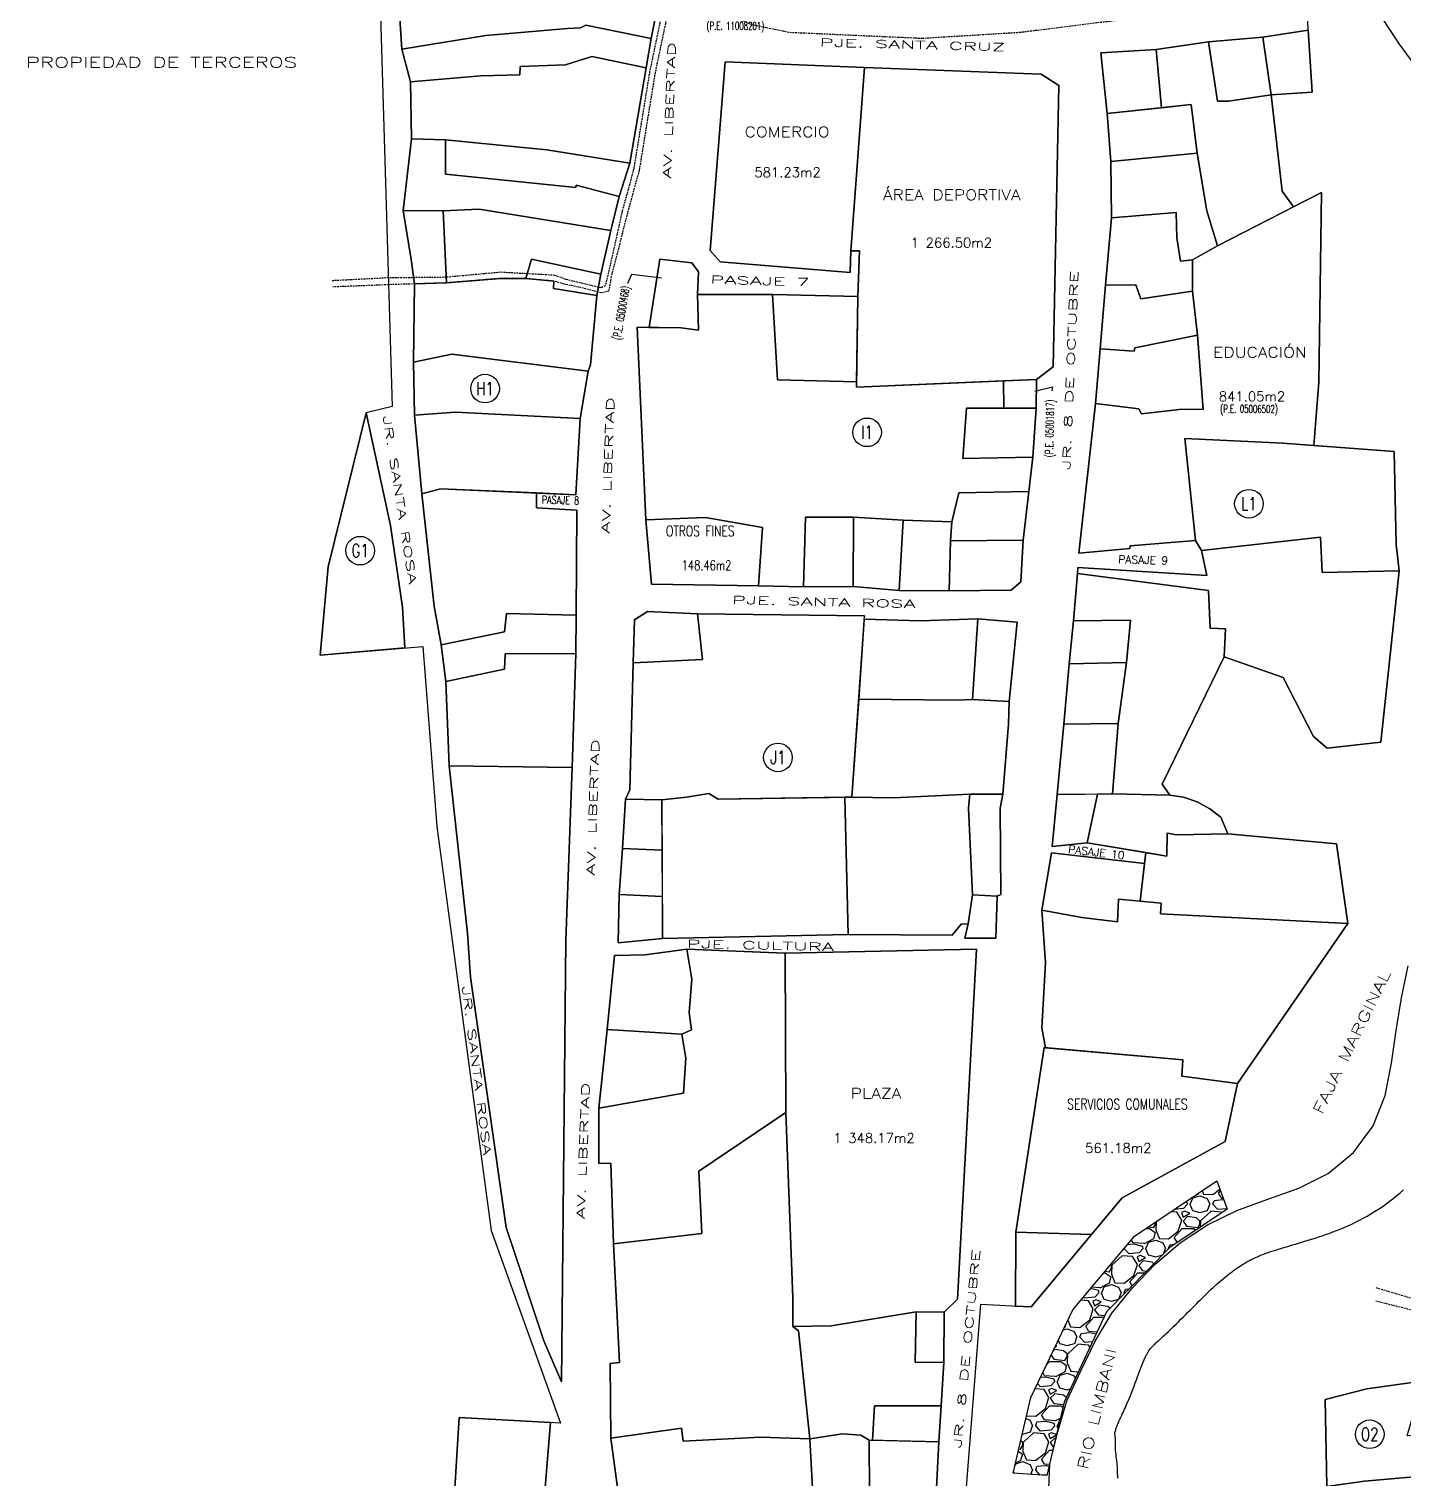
# Model space of a CAD drawing. Extents: x 425265 to 425664, y 8434748 to 8436646.
# Drawn here: x 425320.2 to 425517.1, y 8435568 to 8435775.6 of the extents above; entities that cross this region are included whole.
import ezdxf
from ezdxf.enums import TextEntityAlignment as Align

# ---------------------------------------------------------------- set-up
doc = ezdxf.new("R2010")
doc.units = 0
doc.header["$MEASUREMENT"] = 0
doc.linetypes.add('HIDDEN', pattern=[0.375, 0.25, -0.125])
doc.layers.add('RASTER', color=7, linetype='CONTINUOUS')
doc.styles.add('ROMAND', font='romand.shx')
doc.styles.add('ROMANS', font='romans.shx')

msp = doc.modelspace()

# ---------------------------------------------------------------- linework, layer by layer
at = {"layer": 'RASTER', "color": 8, "linetype": 'Continuous'}
for p, q in [((425489.88, 8435608.59), (425490.89, 8435609.37)), ((425486.26, 8435607.2), (425485.69, 8435606.56)), ((425486.2, 8435607.51), (425486.01, 8435607.56)), ((425486.26, 8435607.2), (425486.2, 8435607.51)), ((425486.58, 8435607.2), (425486.96, 8435606.31)), ((425486.64, 8435607.2), (425487.02, 8435608.08)), ((425487.73, 8435608.58), (425486.82, 8435608.1)), ((425487.03, 8435608.09), (425488.04, 8435608.4)), ((425487.76, 8435608.73), (425487.72, 8435608.59)), ((425488.04, 8435608.4), (425489.06, 8435608.02)), ((425488.35, 8435609.12), (425488.55, 8435608.66)), ((425488.55, 8435608.65), (425489.88, 8435608.59)), ((425489.05, 8435608.02), (425489.44, 8435607.2)), ((425489.12, 8435606.31), (425489.44, 8435607.2)), ((425489.88, 8435607.2), (425490.07, 8435607.7)), ((425490.58, 8435606.43), (425489.88, 8435607.2)), ((425491.28, 8435607.82), (425490.07, 8435607.69)), ((425490.71, 8435608.78), (425490.99, 8435609.1)), ((425491.16, 8435608.02), (425490.71, 8435608.79)), ((425491.39, 8435608.01), (425491.15, 8435608.03)), ((425491.47, 8435607.78), (425491.28, 8435607.83)), ((425484.74, 8435606.05), (425483.85, 8435606.12)), ((425485.65, 8435606.56), (425484.34, 8435606.44)), ((425485.43, 8435604.91), (425484.74, 8435606.05)), ((425485.82, 8435606.18), (425485.37, 8435605.99)), ((425485.37, 8435605.99), (425485.63, 8435605.35)), ((425485.63, 8435605.35), (425486.58, 8435605.93)), ((425486.26, 8435605.42), (425485.63, 8435604.78)), ((425486.58, 8435605.93), (425485.82, 8435606.18)), ((425487.53, 8435605.23), (425486.26, 8435605.42)), ((425486.96, 8435606.31), (425488.04, 8435605.99)), ((425488.04, 8435604.79), (425487.54, 8435605.23)), ((425488.04, 8435605.99), (425489.12, 8435606.31)), ((425489.58, 8435606.16), (425488.12, 8435604.83)), ((425491.09, 8435606.05), (425489.56, 8435606.18)), ((425491.92, 8435606.55), (425490.54, 8435606.43)), ((425491.14, 8435605.96), (425491.09, 8435606.05)), ((425480.22, 8435603.7), (425480.8, 8435603.7)), ((425480.59, 8435603.95), (425481.38, 8435603.85)), ((425480.8, 8435603.71), (425481.63, 8435603.14)), ((425481.37, 8435603.83), (425481.69, 8435604.4)), ((425481.63, 8435603.13), (425481.37, 8435602.24)), ((425481.75, 8435604.72), (425481.69, 8435603.51)), ((425481.69, 8435604.4), (425481.69, 8435604.68)), ((425481.69, 8435603.51), (425482.2, 8435602.31)), ((425483.53, 8435602.24), (425484.93, 8435603.32)), ((425484.36, 8435602.43), (425485.5, 8435603.7)), ((425484.93, 8435603.32), (425485.44, 8435604.91)), ((425485.5, 8435603.7), (425487.15, 8435603.7)), ((425485.63, 8435604.78), (425486.14, 8435604.02)), ((425486.14, 8435604.04), (425487.73, 8435603.85)), ((425487.15, 8435603.71), (425487.47, 8435603.49)), ((425487.72, 8435603.83), (425488.04, 8435604.4)), ((425488.04, 8435604.4), (425488.04, 8435604.78)), ((425488.11, 8435604.85), (425488.06, 8435603.89)), ((425477.18, 8435600.84), (425477.23, 8435600.96)), ((425478.58, 8435601.47), (425477.56, 8435601.36)), ((425478.46, 8435601.67), (425478.2, 8435602.12)), ((425480.04, 8435601.55), (425478.45, 8435601.67)), ((425479.85, 8435601.16), (425478.58, 8435601.48)), ((425479.91, 8435600.84), (425479.85, 8435601.16)), ((425481.38, 8435602.23), (425480.05, 8435601.53)), ((425480.3, 8435600.84), (425480.68, 8435601.73)), ((425480.68, 8435601.74), (425481.69, 8435602.05)), ((425481.69, 8435602.05), (425482.71, 8435601.67)), ((425482.2, 8435602.3), (425483.53, 8435602.24)), ((425482.71, 8435601.67), (425483.09, 8435600.85)), ((425483.53, 8435600.84), (425483.72, 8435601.35)), ((425484.37, 8435601.41), (425483.73, 8435601.34)), ((425484.8, 8435601.69), (425484.36, 8435602.43)), ((425476.88, 8435599.81), (425475.42, 8435598.47)), ((425476.38, 8435599.94), (425476.42, 8435599.96)), ((425476.42, 8435599.95), (425476.45, 8435600.03)), ((425478.39, 8435599.7), (425476.86, 8435599.82)), ((425477.88, 8435600.08), (425477.18, 8435600.84)), ((425479.3, 8435600.21), (425477.84, 8435600.08)), ((425479.09, 8435598.56), (425478.39, 8435599.7)), ((425479.02, 8435599.64), (425479.28, 8435599)), ((425479.47, 8435599.83), (425479.03, 8435599.64)), ((425479.28, 8435599), (425480.23, 8435599.57)), ((425479.92, 8435599.07), (425479.28, 8435598.43)), ((425479.91, 8435600.85), (425479.34, 8435600.21)), ((425480.23, 8435599.57), (425479.47, 8435599.83)), ((425481.18, 8435598.87), (425479.91, 8435599.06)), ((425480.23, 8435600.84), (425480.61, 8435599.96)), ((425480.61, 8435599.96), (425481.69, 8435599.64)), ((425481.44, 8435598.66), (425481.19, 8435598.88)), ((425481.69, 8435599.64), (425482.7, 8435599.93)), ((425482.8, 8435600.04), (425483.09, 8435600.84)), ((425483.56, 8435600.81), (425483.53, 8435600.84)), ((425474.21, 8435597.35), (425474.45, 8435597.35)), ((425474.4, 8435597.58), (425475.03, 8435597.5)), ((425474.45, 8435597.36), (425475.28, 8435596.78)), ((425475.03, 8435597.48), (425475.34, 8435598.05)), ((425475.35, 8435598.43), (425475.21, 8435598.55)), ((425475.41, 8435598.49), (425475.34, 8435597.16)), ((425475.34, 8435598.05), (425475.34, 8435598.43)), ((425475.34, 8435597.16), (425475.85, 8435595.95)), ((425477.18, 8435595.89), (425478.58, 8435596.97)), ((425478.01, 8435596.08), (425479.15, 8435597.35)), ((425478.58, 8435596.97), (425479.09, 8435598.56)), ((425479.15, 8435597.35), (425480.14, 8435597.35)), ((425479.28, 8435598.43), (425479.79, 8435597.67)), ((425479.79, 8435597.69), (425480.41, 8435597.62)), ((425473.5, 8435594.81), (425472.33, 8435595.1)), ((425473.69, 8435595.2), (425472.49, 8435595.29)), ((425473.57, 8435594.49), (425473.5, 8435594.81)), ((425475.03, 8435595.88), (425473.7, 8435595.18)), ((425473.95, 8435594.49), (425474.33, 8435595.38)), ((425474.33, 8435595.38), (425475.34, 8435595.7)), ((425475.28, 8435596.78), (425475.03, 8435595.89)), ((425475.34, 8435595.7), (425476.36, 8435595.32)), ((425475.85, 8435595.95), (425477.19, 8435595.88)), ((425476.36, 8435595.32), (425476.74, 8435594.49)), ((425477.19, 8435594.49), (425477.38, 8435595)), ((425477.85, 8435595.04), (425477.38, 8435594.99)), ((425478.34, 8435595.53), (425478.01, 8435596.08)), ((425472.04, 8435593.34), (425470.93, 8435593.44)), ((425471.53, 8435593.73), (425471.35, 8435593.93)), ((425472.95, 8435593.86), (425471.49, 8435593.73)), ((425472.74, 8435592.2), (425472.04, 8435593.35)), ((425473.12, 8435593.48), (425472.68, 8435593.29)), ((425472.68, 8435593.29), (425472.93, 8435592.65)), ((425472.93, 8435592.65), (425473.88, 8435593.22)), ((425473.57, 8435592.72), (425472.93, 8435592.08)), ((425473.56, 8435594.5), (425472.99, 8435593.86)), ((425473.88, 8435593.22), (425473.12, 8435593.48)), ((425474.83, 8435592.52), (425473.56, 8435592.71)), ((425473.88, 8435594.49), (425474.27, 8435593.6)), ((425474.26, 8435593.61), (425475.34, 8435593.29)), ((425475.34, 8435593.29), (425476.42, 8435593.61)), ((425476.42, 8435593.6), (425476.74, 8435594.49)), ((425477.24, 8435594.43), (425477.18, 8435594.49)), ((425469.09, 8435590.59), (425469.5, 8435589.6)), ((425470.84, 8435589.54), (425472.23, 8435590.62)), ((425471.66, 8435589.73), (425472.81, 8435591)), ((425472.23, 8435590.62), (425472.74, 8435592.21)), ((425472.8, 8435591), (425474.26, 8435591)), ((425472.93, 8435592.08), (425473.44, 8435591.32)), ((425473.44, 8435591.34), (425474.37, 8435591.23)), ((425475.12, 8435592.28), (425474.84, 8435592.53)), ((425468.41, 8435589.17), (425469, 8435589.35)), ((425468.69, 8435589.52), (425468.55, 8435589.45)), ((425468.81, 8435590), (425468.68, 8435589.54)), ((425468.99, 8435589.35), (425470.01, 8435588.97)), ((425469.5, 8435589.6), (425470.84, 8435589.53)), ((425470.01, 8435588.97), (425470.39, 8435588.14)), ((425470.84, 8435588.14), (425471.03, 8435588.65)), ((425472.23, 8435588.76), (425471.03, 8435588.64)), ((425472.11, 8435588.97), (425471.67, 8435589.73)), ((425473.27, 8435588.88), (425472.11, 8435588.97)), ((425473.12, 8435588.56), (425472.23, 8435588.78)), ((425467.23, 8435586.69), (425467.54, 8435586.87)), ((425467.53, 8435586.87), (425467.35, 8435586.93)), ((425467.72, 8435587.71), (425467.92, 8435587.25)), ((425467.92, 8435587.25), (425469, 8435586.94)), ((425469, 8435586.94), (425470.07, 8435587.25)), ((425470.54, 8435587.11), (425469.08, 8435585.77)), ((425470.08, 8435587.25), (425470.39, 8435588.14)), ((425472.04, 8435586.99), (425470.52, 8435587.12)), ((425471.53, 8435587.38), (425470.83, 8435588.14)), ((425472.61, 8435587.48), (425471.5, 8435587.38)), ((425472.24, 8435586.68), (425472.04, 8435587)), ((425466.04, 8435584.19), (425466.46, 8435584.65)), ((425466.46, 8435584.65), (425468.11, 8435584.65)), ((425466.69, 8435585.56), (425467.09, 8435584.97)), ((425467.22, 8435586.36), (425466.95, 8435586.1)), ((425467.09, 8435584.99), (425468.68, 8435584.8)), ((425468.49, 8435586.17), (425467.22, 8435586.36)), ((425468.11, 8435584.65), (425468.93, 8435584.08)), ((425469, 8435585.73), (425468.49, 8435586.18)), ((425468.68, 8435584.78), (425469, 8435585.35)), ((425469.06, 8435585.79), (425469, 8435584.46)), ((425469, 8435585.35), (425469, 8435585.73)), ((425469, 8435584.46), (425469.51, 8435583.25)), ((425465.89, 8435582.41), (425465.16, 8435582.34)), ((425465.76, 8435582.62), (425465.5, 8435583.06)), ((425467.35, 8435582.5), (425465.76, 8435582.62)), ((425467.15, 8435582.11), (425465.88, 8435582.43)), ((425468.69, 8435583.17), (425467.35, 8435582.48)), ((425467.6, 8435581.79), (425467.98, 8435582.68)), ((425467.98, 8435582.68), (425469, 8435583)), ((425468.93, 8435584.08), (425468.68, 8435583.19)), ((425469, 8435583), (425470.01, 8435582.62)), ((425469.5, 8435583.25), (425470.61, 8435583.19)), ((425470.01, 8435582.62), (425470.17, 8435582.27)), ((425465.69, 8435580.64), (425464.4, 8435580.75)), ((425465.18, 8435581.03), (425464.76, 8435581.49)), ((425466.61, 8435581.15), (425465.15, 8435581.03)), ((425466.39, 8435579.5), (425465.69, 8435580.65)), ((425466.77, 8435580.78), (425466.33, 8435580.59)), ((425466.33, 8435580.59), (425466.58, 8435579.95)), ((425466.58, 8435579.95), (425467.54, 8435580.52)), ((425467.22, 8435581.79), (425466.65, 8435581.16)), ((425467.54, 8435580.52), (425466.77, 8435580.78)), ((425467.22, 8435581.79), (425467.15, 8435582.11)), ((425467.54, 8435581.79), (425467.92, 8435580.9)), ((425467.92, 8435580.9), (425469, 8435580.59)), ((425469, 8435580.59), (425469.45, 8435580.72)), ((425465.32, 8435577.03), (425466.46, 8435578.3)), ((425465.89, 8435577.92), (425466.39, 8435579.51)), ((425466.46, 8435578.3), (425468.11, 8435578.3)), ((425467.22, 8435580.01), (425466.58, 8435579.38)), ((425466.58, 8435579.38), (425467.09, 8435578.62)), ((425467.09, 8435578.64), (425468.48, 8435578.47)), ((425468.49, 8435579.82), (425467.22, 8435580.01)), ((425468.11, 8435578.3), (425468.39, 8435578.11)), ((425468.87, 8435579.49), (425468.49, 8435579.83)), ((425463.1, 8435576.48), (425463.66, 8435576.26)), ((425463.2, 8435576.89), (425464.49, 8435576.83)), ((425463.66, 8435576.27), (425464.04, 8435575.44)), ((425464.49, 8435576.84), (425465.88, 8435577.92)), ((425465.89, 8435576.06), (425464.68, 8435575.94)), ((425465.76, 8435576.27), (425465.32, 8435577.03)), ((425467.35, 8435576.15), (425465.76, 8435576.27)), ((425467.16, 8435575.76), (425465.89, 8435576.08)), ((425468.01, 8435576.47), (425467.35, 8435576.13)), ((425467.6, 8435575.44), (425467.98, 8435576.32)), ((425462.58, 8435574.26), (425462.65, 8435574.24)), ((425462.65, 8435574.24), (425463.73, 8435574.55)), ((425464.19, 8435574.41), (425462.73, 8435573.07)), ((425463.73, 8435574.55), (425464.05, 8435575.44)), ((425465.69, 8435574.29), (425464.17, 8435574.42)), ((425464.49, 8435575.44), (425464.68, 8435575.95)), ((425465.18, 8435574.68), (425464.49, 8435575.44)), ((425466.61, 8435574.8), (425465.15, 8435574.68)), ((425466.39, 8435573.15), (425465.69, 8435574.3)), ((425466.78, 8435574.43), (425466.33, 8435574.24)), ((425466.33, 8435574.24), (425466.58, 8435573.6)), ((425466.59, 8435573.6), (425467.46, 8435574.13)), ((425467.22, 8435575.44), (425466.65, 8435574.81)), ((425467.48, 8435574.19), (425466.77, 8435574.43)), ((425467.22, 8435575.44), (425467.16, 8435575.76)), ((425467.54, 8435575.44), (425467.69, 8435575.09)), ((425462.08, 8435572.13), (425462.33, 8435572.1)), ((425462.33, 8435572.08), (425462.65, 8435572.65)), ((425462.65, 8435573.03), (425462.35, 8435573.29)), ((425462.71, 8435573.09), (425462.65, 8435571.76)), ((425462.65, 8435572.65), (425462.65, 8435573.03)), ((425465.32, 8435570.68), (425466.46, 8435571.95)), ((425465.89, 8435571.57), (425466.39, 8435573.16)), ((425466.46, 8435571.95), (425466.96, 8435571.95)), ((425467.22, 8435573.66), (425466.58, 8435573.03)), ((425466.58, 8435573.03), (425467.05, 8435572.34)), ((425467.35, 8435573.64), (425467.22, 8435573.66)), ((425461.5, 8435569.67), (425461.63, 8435569.98)), ((425462.34, 8435570.47), (425461.6, 8435570.08)), ((425461.63, 8435569.98), (425462.65, 8435570.3)), ((425462, 8435571.79), (425462.58, 8435571.38)), ((425462.58, 8435571.38), (425462.33, 8435570.49)), ((425462.65, 8435571.76), (425463.16, 8435570.55)), ((425462.65, 8435570.3), (425463.66, 8435569.91)), ((425463.16, 8435570.55), (425464.49, 8435570.48)), ((425463.66, 8435569.92), (425464.04, 8435569.09)), ((425464.49, 8435570.49), (425465.89, 8435571.57)), ((425465.76, 8435569.92), (425465.32, 8435570.68)), ((425466.47, 8435569.87), (425465.76, 8435569.92)), ((425461.3, 8435568.83), (425461.39, 8435568.63)), ((425463.82, 8435568.46), (425464.05, 8435569.09)), ((425464.49, 8435569.09), (425464.68, 8435569.6)), ((425465.14, 8435568.37), (425464.49, 8435569.09)), ((425465.89, 8435569.71), (425464.68, 8435569.59)), ((425466.13, 8435568.41), (425465.45, 8435568.35)), ((425466.41, 8435569.6), (425465.89, 8435569.73))]:
    msp.add_line(p, q, dxfattribs=at)
at = {"layer": 'RASTER'}
for points in [[(425401.99, 8435780.04), (425402.83, 8435783.44), (425392.27, 8435781.17), (425392.48, 8435779.18), (425389.09, 8435778.96), (425385.8, 8435778.1), (425373.3, 8435777.87), (425373.62, 8435772.73), (425385.66, 8435774.72), (425397.37, 8435775.73), (425399.27, 8435775.79), (425400.01, 8435776.21), (425409.36, 8435774.28), (425410.21, 8435778.34)], [(425400.87, 8435771.68), (425408.66, 8435770.09), (425409.36, 8435774.28), (425400.01, 8435776.21), (425399.27, 8435775.79), (425397.37, 8435775.73), (425385.66, 8435774.72), (425373.62, 8435772.73), (425374.89, 8435768.05), (425384.95, 8435768.94), (425390.55, 8435769.06), (425390.61, 8435770.25), (425397.11, 8435770.49)], [(425504.11, 8435766.6), (425498.23, 8435766.22), (425499.81, 8435752.41), (425501.46, 8435750.15), (425505.46, 8435752.2), (425505.06, 8435725.01), (425504.35, 8435715.93), (425515.87, 8435715.09), (425516.14, 8435701.74), (425516.57, 8435697.96), (425513.96, 8435673.4), (425506.26, 8435672.54), (425504.3, 8435674.25), (425499.97, 8435682.71), (425491.51, 8435685.63), (425482.61, 8435667.39), (425483.72, 8435665.84), (425485.7, 8435665.52), (425487.64, 8435664.86), (425489.44, 8435663.89), (425491.02, 8435662.66), (425492.04, 8435660.26), (425507.62, 8435658.86), (425509.23, 8435647.42), (425493.41, 8435624.5), (425491.63, 8435616.21), (425476.87, 8435608.11), (425472.49, 8435602.85), (425463.86, 8435592.48), (425461.62, 8435592.6), (425461.65, 8435603.2), (425465.72, 8435629.64), (425465.92, 8435629.62), (425465.35, 8435632.46), (425465.88, 8435641.8), (425465.39, 8435649.33), (425466.77, 8435657.57), (425480.08, 8435656.05), (425480.26, 8435657.59), (425471.88, 8435658.98), (425466.86, 8435658.46), (425467.58, 8435665.93), (425468.53, 8435675.98), (425469.27, 8435684.65), (425469.92, 8435690.82), (425470.5, 8435697.59), (425470.53, 8435698.44), (425489, 8435697.32), (425488.26, 8435700.89), (425487.42, 8435702.31), (425478.05, 8435701.57), (425477.98, 8435701.18), (425470.66, 8435700.51), (425473.06, 8435721.98), (425473.72, 8435729.8), (425474.52, 8435738.91), (425475.34, 8435748.58), (425475.27, 8435756.63), (425474.75, 8435763.51), (425473.85, 8435772.21), (425481.78, 8435772.72), (425489.25, 8435773.8), (425497.07, 8435774.49), (425503.55, 8435775.46)], [(425503.55, 8435775.46), (425497.07, 8435774.49), (425498.23, 8435766.22), (425504.11, 8435766.6)], [(425481.78, 8435772.72), (425482.51, 8435764.35), (425486.78, 8435764.82), (425487.66, 8435757.82), (425489.02, 8435749.58), (425490.55, 8435744.56), (425501.46, 8435750.15), (425499.81, 8435752.41), (425498.23, 8435766.22), (425492.15, 8435765.29), (425490.55, 8435765.3), (425489.25, 8435773.8)], [(425497.07, 8435774.49), (425489.25, 8435773.8), (425490.55, 8435765.3), (425492.15, 8435765.29), (425498.23, 8435766.22)], [(425408.66, 8435770.09), (425400.87, 8435771.68), (425397.11, 8435770.49), (425390.61, 8435770.25), (425390.55, 8435769.06), (425384.95, 8435768.94), (425374.89, 8435768.05), (425375.03, 8435759.9), (425379.88, 8435759.74), (425394.41, 8435758.34), (425406.3, 8435756.39)], [(425481.78, 8435772.72), (425473.85, 8435772.21), (425474.75, 8435763.51), (425482.51, 8435764.35)], [(425465.26, 8435769.16), (425467.79, 8435767.54), (425466.99, 8435727.2), (425464.6, 8435725.39), (425464.58, 8435721.29), (425464.1, 8435714.25), (425463.53, 8435709.34), (425462.72, 8435702.39), (425462.34, 8435696.4), (425460.99, 8435695.21), (425452.09, 8435695.11), (425444.94, 8435695.15), (425438.31, 8435695.72), (425431.21, 8435695.69), (425424.76, 8435695.83), (425409.42, 8435696.09), (425408.61, 8435705.31), (425407.35, 8435732.88), (425409.1, 8435732.87), (425410.63, 8435742.65), (425415.2, 8435742.14), (425416.18, 8435740.81), (425416.01, 8435737.57), (425426.76, 8435737.57), (425439.01, 8435737.32), (425439.24, 8435743.82), (425437.99, 8435743.82), (425437.89, 8435740.72), (425419.26, 8435742.29), (425417.84, 8435743.9), (425420, 8435770.92), (425439.98, 8435770.14)], [(425439.98, 8435770.14), (425420, 8435770.92), (425417.84, 8435743.9), (425419.26, 8435742.29), (425437.89, 8435740.72), (425437.99, 8435743.82)], [(425467.79, 8435767.54), (425465.26, 8435769.16), (425439.98, 8435770.14), (425437.99, 8435743.82), (425439.24, 8435743.82), (425439.01, 8435737.32), (425438.82, 8435724.28), (425464.6, 8435725.39), (425466.99, 8435727.2)], [(425486.78, 8435764.82), (425474.75, 8435763.51), (425475.27, 8435756.63), (425487.66, 8435757.82)], [(425398.62, 8435753.24), (425398.57, 8435752.9), (425379.92, 8435754.84), (425379.88, 8435759.74), (425375.03, 8435759.9), (425373.84, 8435749.62), (425379.59, 8435749.59), (425384.73, 8435749.81), (425403.59, 8435746.77), (425404.81, 8435751.62)], [(425406.3, 8435756.39), (425394.41, 8435758.34), (425379.88, 8435759.74), (425379.92, 8435754.84), (425398.57, 8435752.9), (425398.62, 8435753.24), (425404.81, 8435751.62)], [(425475.34, 8435748.58), (425484.61, 8435749.33), (425484.72, 8435745.73), (425485.24, 8435742.37), (425486.98, 8435742.55), (425490.55, 8435744.56), (425489.02, 8435749.58), (425487.66, 8435757.82), (425475.27, 8435756.63)], [(425470.66, 8435700.51), (425477.98, 8435701.18), (425478.05, 8435701.57), (425487.42, 8435702.31), (425485.88, 8435716.93), (425499.91, 8435716.26), (425504.35, 8435715.93), (425505.06, 8435725.01), (425505.46, 8435752.2), (425490.55, 8435744.56), (425486.98, 8435742.55), (425486.99, 8435738.05), (425487.68, 8435731.74), (425488.48, 8435721.12), (425485.48, 8435721.16), (425479.67, 8435720.48), (425479.27, 8435721.22), (425473.06, 8435721.98)], [(425379.59, 8435749.59), (425373.84, 8435749.62), (425375, 8435742.62), (425375.46, 8435739.1), (425380.06, 8435739.25)], [(425403.59, 8435746.77), (425384.73, 8435749.81), (425379.59, 8435749.59), (425380.06, 8435739.25), (425387.83, 8435739.89), (425391.43, 8435739.87), (425392.22, 8435742.66), (425402.18, 8435740.48)], [(425484.72, 8435745.73), (425484.61, 8435749.33), (425475.34, 8435748.58), (425474.52, 8435738.91), (425478.87, 8435738.99), (425479.57, 8435736.96), (425486.99, 8435738.05), (425486.98, 8435742.55), (425485.24, 8435742.37)], [(425402.18, 8435740.48), (425392.22, 8435742.66), (425391.43, 8435739.87), (425395.42, 8435739.5), (425395.39, 8435738.46), (425401.61, 8435737.43)], [(425416.01, 8435737.57), (425416.18, 8435740.81), (425415.2, 8435742.14), (425410.63, 8435742.65), (425409.1, 8435732.87), (425413.7, 8435732.83), (425416.17, 8435732.47)], [(425401.61, 8435737.43), (425395.39, 8435738.46), (425395.42, 8435739.5), (425391.43, 8435739.87), (425387.83, 8435739.89), (425380.06, 8435739.25), (425375.46, 8435739.1), (425375.31, 8435727.9), (425380.79, 8435729.05), (425400.33, 8435726.58), (425400.67, 8435727.52)], [(425486.99, 8435738.05), (425479.57, 8435736.96), (425478.87, 8435738.99), (425474.52, 8435738.91), (425473.72, 8435729.8), (425478.61, 8435729.46), (425478.71, 8435729.95), (425487.68, 8435731.74)], [(425416.01, 8435737.57), (425416.17, 8435732.47), (425413.7, 8435732.83), (425407.35, 8435732.88), (425408.61, 8435705.31), (425417.15, 8435705.64), (425425.33, 8435704.21), (425424.76, 8435695.83), (425431.21, 8435695.69), (425431.48, 8435705.69), (425438.38, 8435705.67), (425445.52, 8435705.23), (425452.46, 8435705), (425453.48, 8435709.18), (425463.53, 8435709.34), (425464.1, 8435714.25), (425454.05, 8435714.1), (425454.58, 8435721.28), (425459.93, 8435721.29), (425459.9, 8435725.19), (425438.82, 8435724.28), (425438.83, 8435725.08), (425427.48, 8435725.34), (425426.76, 8435737.57)], [(425439.01, 8435737.32), (425426.76, 8435737.57), (425427.48, 8435725.34), (425438.83, 8435725.08)], [(425473.06, 8435721.98), (425479.27, 8435721.22), (425479.67, 8435720.48), (425485.48, 8435721.16), (425488.48, 8435721.12), (425487.68, 8435731.74), (425478.71, 8435729.95), (425478.61, 8435729.46), (425473.72, 8435729.8)], [(425400.33, 8435726.58), (425380.79, 8435729.05), (425375.31, 8435727.9), (425375.46, 8435720.3), (425381.35, 8435720.7), (425399.18, 8435719.83)], [(425464.6, 8435725.39), (425459.9, 8435725.19), (425459.93, 8435721.29), (425464.58, 8435721.29)], [(425372, 8435704.49), (425368.53, 8435720.62), (425363.09, 8435698.53), (425361.95, 8435685.88), (425374.05, 8435686.93), (425373.72, 8435692.77)], [(425368.53, 8435720.62), (425372, 8435704.49), (425373.72, 8435692.77), (425374.05, 8435686.93), (425361.95, 8435685.88), (425363.09, 8435698.53)], [(425399.18, 8435719.83), (425381.35, 8435720.7), (425375.46, 8435720.3), (425376.52, 8435709), (425379.17, 8435709.73), (425398.6, 8435708.89)], [(425464.58, 8435721.29), (425454.58, 8435721.28), (425454.05, 8435714.1), (425464.1, 8435714.25)], [(425515.87, 8435715.09), (425499.91, 8435716.26), (425485.88, 8435716.93), (425487.42, 8435702.31), (425488.26, 8435700.89), (425505.3, 8435702.79), (425505.57, 8435697.75), (425516.57, 8435697.96), (425516.14, 8435701.74)], [(425398.72, 8435706.68), (425392.93, 8435706.99), (425392.95, 8435709.14), (425379.17, 8435709.73), (425376.52, 8435709), (425378.3, 8435692.9), (425379.29, 8435687.39), (425388.35, 8435689.25), (425388.66, 8435691.88), (425398.61, 8435691.63)], [(425463.53, 8435709.34), (425453.48, 8435709.18), (425452.46, 8435705), (425452.27, 8435702.26), (425462.72, 8435702.39)], [(425425.33, 8435704.21), (425417.15, 8435705.64), (425408.61, 8435705.31), (425409.42, 8435696.09), (425424.76, 8435695.83)], [(425438.38, 8435705.67), (425431.48, 8435705.69), (425431.21, 8435695.69), (425438.31, 8435695.72)], [(425445.52, 8435705.23), (425438.38, 8435705.67), (425438.31, 8435695.72), (425444.94, 8435695.15)], [(425452.27, 8435702.26), (425452.46, 8435705), (425445.52, 8435705.23), (425444.94, 8435695.15), (425452.09, 8435695.11)], [(425516.57, 8435697.96), (425505.57, 8435697.75), (425505.3, 8435702.79), (425488.26, 8435700.89), (425489, 8435697.32), (425470.53, 8435698.44), (425470.5, 8435697.59), (425489.24, 8435695.17), (425489.51, 8435689.78), (425491.7, 8435689.68), (425491.51, 8435685.63), (425499.97, 8435682.71), (425504.3, 8435674.25), (425506.26, 8435672.54), (425513.96, 8435673.4)], [(425462.72, 8435702.39), (425452.27, 8435702.26), (425452.09, 8435695.11), (425460.99, 8435695.21), (425462.34, 8435696.4)], [(425469.92, 8435690.82), (425478.07, 8435690.92), (425477.52, 8435684.84), (425476.33, 8435676.12), (425475.48, 8435666.01), (425483.72, 8435665.84), (425482.61, 8435667.39), (425491.51, 8435685.63), (425491.7, 8435689.68), (425489.51, 8435689.78), (425489.24, 8435695.17), (425470.5, 8435697.59)], [(425398.61, 8435691.63), (425388.66, 8435691.88), (425388.35, 8435689.25), (425379.29, 8435687.39), (425379.97, 8435682.13), (425388.34, 8435683.87), (425388.46, 8435686.06), (425398.56, 8435686.13)], [(425461.84, 8435690.61), (425460.67, 8435679.27), (425460.58, 8435676.02), (425459.8, 8435665.95), (425459.42, 8435663.94), (425459.51, 8435651.59), (425458.97, 8435651.34), (425458.77, 8435645.34), (425454.32, 8435645.35), (425454.81, 8435647.39), (425453.82, 8435647.32), (425452.5, 8435645.75), (425437.6, 8435645.87), (425411, 8435645.28), (425404.63, 8435644.65), (425404.79, 8435651.6), (425405.26, 8435658.18), (425405.68, 8435665.27), (425406.31, 8435666.57), (425406.82, 8435684.77), (425407, 8435690.96), (425408.86, 8435692.14), (425416.01, 8435691.82), (425439.95, 8435691.52), (425439.92, 8435691.07), (425447.97, 8435690.83), (425456.21, 8435691.11)], [(425439.95, 8435691.52), (425416.01, 8435691.82), (425416.75, 8435685.26), (425406.82, 8435684.77), (425406.31, 8435666.57), (425405.68, 8435665.27), (425410.92, 8435665.18), (425414.46, 8435665.54), (425417.66, 8435666.08), (425418.96, 8435665.24), (425438.16, 8435665.53)], [(425416.01, 8435691.82), (425408.86, 8435692.14), (425407, 8435690.96), (425406.82, 8435684.77), (425416.75, 8435685.26)], [(425456.21, 8435691.11), (425447.97, 8435690.83), (425439.92, 8435691.07), (425439.13, 8435679.6), (425453.23, 8435679.44), (425455.43, 8435679.54)], [(425461.84, 8435690.61), (425456.21, 8435691.11), (425455.43, 8435679.54), (425460.67, 8435679.27)], [(425478.07, 8435690.92), (425469.92, 8435690.82), (425469.27, 8435684.65), (425477.52, 8435684.84)], [(425398.56, 8435686.13), (425388.46, 8435686.06), (425388.34, 8435683.87), (425379.97, 8435682.13), (425380.45, 8435670.04), (425398.05, 8435669.79)], [(425477.52, 8435684.84), (425469.27, 8435684.65), (425468.53, 8435675.98), (425476.33, 8435676.12)], [(425460.58, 8435676.02), (425460.67, 8435679.27), (425455.43, 8435679.54), (425453.23, 8435679.44), (425439.13, 8435679.6), (425438.16, 8435665.53), (425444.11, 8435665.46), (425455.05, 8435665.98), (425459.8, 8435665.95)], [(425476.33, 8435676.12), (425468.53, 8435675.98), (425467.58, 8435665.93), (425475.48, 8435666.01)], [(425397.14, 8435645.05), (425398.05, 8435669.79), (425380.45, 8435670.04), (425383.06, 8435646.03), (425383.48, 8435639.74), (425388.59, 8435603.86), (425393.99, 8435587.63), (425396.53, 8435581.76)], [(425437.16, 8435665.52), (425418.96, 8435665.24), (425417.66, 8435666.08), (425414.46, 8435665.54), (425410.92, 8435665.18), (425411, 8435645.28), (425437.6, 8435645.87)], [(425454.85, 8435663.94), (425455.05, 8435665.98), (425444.11, 8435665.46), (425438.16, 8435665.53), (425437.16, 8435665.52), (425437.6, 8435645.87), (425452.5, 8435645.75), (425453.82, 8435647.32), (425454.81, 8435647.39), (425455.42, 8435651.55)], [(425455.05, 8435665.98), (425454.85, 8435663.94), (425455.42, 8435651.55), (425458.97, 8435651.34), (425459.51, 8435651.59), (425459.42, 8435663.94), (425459.8, 8435665.95)], [(425473.33, 8435665.99), (425467.58, 8435665.93), (425466.86, 8435658.46), (425471.88, 8435658.98)], [(425483.27, 8435657.08), (425483.36, 8435660.38), (425484.69, 8435660.13), (425492.04, 8435660.26), (425491.02, 8435662.66), (425489.44, 8435663.89), (425487.64, 8435664.86), (425485.7, 8435665.52), (425483.72, 8435665.84), (425475.48, 8435666.01), (425473.33, 8435665.99), (425471.88, 8435658.98)], [(425410.92, 8435665.18), (425405.68, 8435665.27), (425405.26, 8435658.18), (425410.95, 8435657.93)], [(425507.62, 8435658.86), (425492.04, 8435660.26), (425484.69, 8435660.13), (425483.36, 8435660.38), (425483.27, 8435657.08), (425480.26, 8435657.59), (425479.45, 8435650.63), (425482.49, 8435650.35), (425482.37, 8435648.81), (425509.23, 8435647.42)], [(425410.95, 8435657.93), (425405.26, 8435658.18), (425404.79, 8435651.6), (425410.98, 8435651.28)], [(425465.39, 8435649.33), (425471.09, 8435648.27), (425476.2, 8435647.67), (425476.36, 8435650.92), (425479.45, 8435650.63), (425480.08, 8435656.05), (425466.77, 8435657.57)], [(425410.98, 8435651.28), (425404.79, 8435651.6), (425404.63, 8435644.65), (425411, 8435645.28)], [(425458.97, 8435651.34), (425455.42, 8435651.55), (425454.81, 8435647.39), (425454.32, 8435645.35), (425458.77, 8435645.34)], [(425465.88, 8435641.8), (425465.35, 8435632.46), (425465.92, 8435629.62), (425485.59, 8435627.87), (425485.43, 8435625.53), (425493.41, 8435624.5), (425509.23, 8435647.42), (425482.37, 8435648.81), (425482.49, 8435650.35), (425476.36, 8435650.92), (425476.2, 8435647.67), (425471.09, 8435648.27), (425465.39, 8435649.33)], [(425414.48, 8435643.73), (425415.21, 8435639.44), (425414.84, 8435634.66), (425415.16, 8435632.18), (425413.78, 8435631.59), (425414.33, 8435628.14), (425413.99, 8435623.1), (425401.88, 8435620.96), (425401.87, 8435613.01), (425403.62, 8435613.06), (425403.99, 8435601.51), (425416.65, 8435603.01), (425416.22, 8435611.95), (425428.66, 8435620.34), (425428.57, 8435643.19)], [(425403.05, 8435632.25), (425413.78, 8435631.59), (425415.16, 8435632.18), (425414.84, 8435634.66), (425415.21, 8435639.44), (425414.48, 8435643.73), (425408.53, 8435642.95), (425404.13, 8435642.85)], [(425456.01, 8435643.73), (425428.57, 8435643.19), (425428.66, 8435620.34), (425429.7, 8435593.76), (425429.7, 8435589.66), (425435.2, 8435589.75), (425447.38, 8435591.79), (425451.37, 8435591.71), (425453.3, 8435593.6)], [(425401.88, 8435620.96), (425413.99, 8435623.1), (425414.33, 8435628.14), (425413.78, 8435631.59), (425403.05, 8435632.25)], [(425493.41, 8435624.5), (425485.43, 8435625.53), (425485.59, 8435627.87), (425465.72, 8435629.64), (425461.65, 8435603.2), (425472.49, 8435602.85), (425476.87, 8435608.11), (425491.63, 8435616.21)], [(425404.83, 8435584.53), (425403.49, 8435584.37), (425403.62, 8435573.67), (425413.72, 8435575.11), (425413.97, 8435573.23), (425425.05, 8435573.81), (425432.1, 8435573.58), (425430.48, 8435589.04), (425429.7, 8435589.66), (425429.7, 8435593.76), (425428.66, 8435620.34), (425416.22, 8435611.95), (425416.65, 8435603.01), (425403.99, 8435601.51)], [(425472.49, 8435602.85), (425461.65, 8435603.2), (425461.62, 8435592.6), (425463.86, 8435592.48)], [(425451.31, 8435584.51), (425447.21, 8435584.54), (425447.38, 8435591.79), (425435.2, 8435589.75), (425429.7, 8435589.66), (425430.48, 8435589.04), (425432.1, 8435573.58), (425436.8, 8435574.28), (425439.44, 8435574.11), (425440.63, 8435573.38), (425441.08, 8435573.37), (425441.41, 8435578.31), (425450.96, 8435578.32)], [(425451.37, 8435591.71), (425447.38, 8435591.79), (425447.21, 8435584.54), (425451.31, 8435584.51)], [(425529.71, 8435582.63), (425530.44, 8435578.7), (425531.27, 8435569.73), (425523.29, 8435568.65), (425522.01, 8435568.42), (425511.6, 8435567.5), (425506.21, 8435566.72), (425505.98, 8435579.22), (425511.94, 8435580.72), (425520.16, 8435581.88), (425522.49, 8435581.57)], [(425519.18, 8435578.32), (425520.16, 8435581.88), (425511.94, 8435580.72), (425505.98, 8435579.22), (425506.21, 8435566.72), (425511.6, 8435567.5), (425522.01, 8435568.42), (425521.31, 8435574.17), (425517.72, 8435574.02), (425518.67, 8435577.28), (425519.17, 8435577.32)], [(425450.96, 8435578.32), (425441.41, 8435578.31), (425441.08, 8435573.37), (425450.63, 8435573.13)], [(425394.96, 8435575.9), (425393.61, 8435559.61), (425392.49, 8435545.2), (425391.97, 8435537.22), (425391.79, 8435527.32), (425379.99, 8435527.38), (425379.18, 8435532.06), (425379.4, 8435538.05), (425379.62, 8435542.3), (425381.66, 8435546.37), (425381.92, 8435550.86), (425380.88, 8435560.3), (425381.88, 8435576.62)], [(425394.96, 8435575.9), (425381.88, 8435576.62), (425380.88, 8435560.3), (425393.61, 8435559.61)], [(425432.1, 8435573.58), (425425.05, 8435573.81), (425413.97, 8435573.23), (425413.72, 8435575.11), (425403.62, 8435573.67), (425405.42, 8435560.19), (425420.15, 8435561.61), (425425.05, 8435560.91), (425427.07, 8435551.37), (425429.12, 8435551.42), (425434.67, 8435551.61), (425434.22, 8435560.4), (425432.82, 8435560.4)], [(425450.16, 8435564.7), (425440.67, 8435565.73), (425440.63, 8435573.38), (425439.44, 8435574.11), (425436.8, 8435574.28), (425432.1, 8435573.58), (425432.82, 8435560.4), (425434.22, 8435560.4), (425437.97, 8435560.47), (425441.54, 8435559.52), (425449.5, 8435558.73)], [(425450.63, 8435573.13), (425440.63, 8435573.38), (425440.67, 8435565.73), (425450.16, 8435564.7)]]:
    msp.add_lwpolyline(points, close=True, dxfattribs=at)
at = {"layer": 'RASTER', "color": 8, "linetype": 'HIDDEN'}
for points in [[(425412.57, 8435781.06), (425416.35, 8435779.28), (425423.72, 8435776.3), (425429.26, 8435775.17), (425448.21, 8435774.32), (425462.2, 8435775.17), (425475.18, 8435776.79), (425490.71, 8435778.56), (425502.26, 8435780.34), (425511.05, 8435783.09)], [(425411.83, 8435781.41), (425410.64, 8435776.59), (425409.16, 8435769.52), (425406.87, 8435755.56), (425405.22, 8435749.51), (425403.17, 8435740.35), (425402.8, 8435738.82), (425402.18, 8435738.53), (425399.6, 8435739.15), (425397.16, 8435739.74), (425395.56, 8435740.33), (425387.76, 8435740.77), (425380.03, 8435740.05), (425371.37, 8435739.95), (425371.37, 8435739.95), (425363.65, 8435739.55)], [(425412.57, 8435781.06), (425411.42, 8435776.41), (425409.94, 8435769.37), (425407.66, 8435755.38), (425405.99, 8435749.31), (425403.66, 8435740.17), (425403.28, 8435738.05), (425402.2, 8435737.8), (425399.28, 8435738.57), (425396.93, 8435739.07), (425395.42, 8435739.5), (425391.43, 8435739.87), (425387.83, 8435739.89), (425380.06, 8435739.25), (425371.73, 8435738.98), (425363.73, 8435738.66)], [(425548.78, 8435573.81), (425546.34, 8435578.67), (425539.31, 8435584.89), (425531.87, 8435588.74), (425525.38, 8435591.58), (425513.21, 8435595.23)], [(425547.36, 8435573.4), (425545.19, 8435578.13), (425535.79, 8435584.89), (425525.11, 8435590.29), (425513.14, 8435593.34)]]:
    msp.add_lwpolyline(points, dxfattribs=at)
at = {"layer": 'RASTER'}
for points in [[(425370.47, 8435780.8), (425372.26, 8435721.51), (425368.53, 8435720.62), (425363.09, 8435698.53), (425361.95, 8435685.88), (425376.63, 8435687.15), (425378.66, 8435661.32), (425386.45, 8435603.44), (425396.4, 8435575.82), (425381.88, 8435576.62), (425380.88, 8435560.3)], [(425410.21, 8435778.34), (425409.36, 8435774.28), (425408.66, 8435770.09), (425406.3, 8435756.39), (425404.81, 8435751.62), (425403.59, 8435746.77), (425402.18, 8435740.48), (425401.61, 8435737.43), (425400.67, 8435727.52), (425400.33, 8435726.58), (425399.18, 8435719.83), (425398.6, 8435708.89), (425392.95, 8435709.14), (425392.93, 8435706.99), (425398.72, 8435706.68), (425398.61, 8435691.63), (425398.56, 8435686.13), (425398.05, 8435669.79), (425397.14, 8435645.05), (425396.53, 8435581.76), (425393.99, 8435587.63), (425388.59, 8435603.86), (425383.48, 8435639.74), (425383.06, 8435646.03), (425380.45, 8435670.04), (425379.97, 8435682.13), (425379.29, 8435687.39), (425378.3, 8435692.9), (425376.52, 8435709), (425375.46, 8435720.3), (425375.31, 8435727.9), (425375.46, 8435739.1), (425375, 8435742.62), (425373.84, 8435749.62), (425375.03, 8435759.9), (425374.89, 8435768.05), (425373.62, 8435772.73), (425373.3, 8435777.87)], [(425449.08, 8435496.45), (425456.62, 8435592.87), (425463.86, 8435592.48), (425476.87, 8435608.11), (425491.63, 8435616.21), (425493.41, 8435624.5), (425509.23, 8435647.42), (425507.62, 8435658.86), (425492.04, 8435660.26), (425491.02, 8435662.66), (425489.44, 8435663.89), (425487.64, 8435664.86), (425485.7, 8435665.52), (425483.72, 8435665.84), (425482.61, 8435667.39), (425491.51, 8435685.63), (425499.97, 8435682.71), (425504.3, 8435674.25), (425506.26, 8435672.54), (425513.96, 8435673.4), (425516.57, 8435697.96), (425516.14, 8435701.74), (425515.87, 8435715.09), (425504.35, 8435715.93), (425505.06, 8435725.01), (425505.46, 8435752.2), (425501.46, 8435750.15), (425499.81, 8435752.41), (425498.23, 8435766.22), (425504.11, 8435766.6), (425503.44, 8435777.22)], [(425406.05, 8435739.2), (425406.59, 8435740.5)], [(425406.59, 8435740.5), (425410.85, 8435739.96)], [(425464.37, 8435723.71), (425466.9, 8435724.37), (425466.82, 8435723.78)], [(425405.42, 8435560.19), (425403.62, 8435573.67), (425403.49, 8435584.37), (425404.83, 8435584.53), (425403.99, 8435601.51), (425403.62, 8435613.06), (425401.87, 8435613.01), (425401.88, 8435620.96), (425403.05, 8435632.25), (425404.13, 8435642.85), (425408.53, 8435642.95), (425414.48, 8435643.73), (425428.57, 8435643.19), (425456.01, 8435643.73), (425453.3, 8435593.6), (425451.37, 8435591.71), (425451.31, 8435584.51), (425450.96, 8435578.32), (425450.63, 8435573.13), (425450.16, 8435564.7)], [(425520.16, 8435581.88), (425511.94, 8435580.72), (425505.98, 8435579.22), (425506.27, 8435563.26)]]:
    msp.add_lwpolyline(points, dxfattribs=at)
at = {"layer": 'RASTER', "color": 8}
for points in [[(425519.43, 8435769.67), (425516.65, 8435773.46), (425514.04, 8435777.4)], [(425466.34, 8435565.31), (425466.54, 8435569.98), (425467.65, 8435574.56), (425468.98, 8435579.04), (425470.96, 8435583.31), (425473.01, 8435587.55), (425475.41, 8435591.56), (425478.36, 8435595.22), (425481.63, 8435598.59), (425485.21, 8435601.64), (425489.12, 8435604.25), (425493.34, 8435606.32), (425497.78, 8435607.91), (425502.21, 8435609.5), (425506.39, 8435611.6), (425510.06, 8435614.62), (425512.87, 8435618.42), (425514.57, 8435622.76), (425515.48, 8435627.39), (425516.14, 8435632.11), (425516.94, 8435636.78), (425517.9, 8435641.38)], [(425476.3, 8435567.91), (425476.29, 8435567.98), (425476.28, 8435568.05), (425476.27, 8435568.11), (425476.27, 8435568.16), (425476.26, 8435568.21), (425476.25, 8435568.29), (425476.25, 8435568.35), (425476.25, 8435568.4), (425476.24, 8435568.44), (425476.24, 8435568.48), (425476.24, 8435568.52), (425476.24, 8435568.57), (425476.24, 8435568.64), (425476.22, 8435568.92), (425476.22, 8435569), (425476.22, 8435569.09), (425476.22, 8435569.29), (425476.23, 8435569.39), (425476.23, 8435569.47), (425476.22, 8435569.5), (425476.22, 8435569.53), (425476.22, 8435569.59), (425476.2, 8435569.71), (425476.19, 8435569.77), (425476.19, 8435569.83), (425476.18, 8435569.87), (425476.18, 8435569.9), (425476.18, 8435569.94), (425476.17, 8435569.98), (425476.16, 8435570.08), (425476.15, 8435570.2), (425476.14, 8435570.33), (425476.12, 8435570.47), (425476.04, 8435571.05), (425476.01, 8435571.34), (425475.97, 8435571.62), (425475.95, 8435571.89), (425475.94, 8435572.01), (425475.93, 8435572.14), (425475.93, 8435572.26), (425475.93, 8435572.37), (425475.94, 8435572.58), (425475.94, 8435572.79), (425475.94, 8435572.98), (425475.93, 8435573.17), (425475.93, 8435573.34), (425475.92, 8435573.51), (425475.91, 8435573.66), (425475.9, 8435573.8), (425475.88, 8435573.93), (425475.87, 8435574.04), (425475.85, 8435574.14), (425475.84, 8435574.23), (425475.83, 8435574.28), (425475.84, 8435574.33), (425475.84, 8435574.39), (425475.85, 8435574.45), (425475.88, 8435574.58), (425475.96, 8435574.86), (425476, 8435574.99), (425476.04, 8435575.11), (425476.08, 8435575.23), (425476.12, 8435575.34), (425476.2, 8435575.55), (425476.24, 8435575.66), (425476.3, 8435575.78), (425476.35, 8435575.91), (425476.41, 8435576.06), (425476.48, 8435576.21), (425476.56, 8435576.37), (425476.64, 8435576.55), (425476.73, 8435576.73), (425476.82, 8435576.93), (425476.91, 8435577.14), (425477.02, 8435577.35), (425477.12, 8435577.58), (425477.23, 8435577.82), (425477.35, 8435578.07), (425477.46, 8435578.33), (425477.58, 8435578.6), (425477.81, 8435579.13), (425478.02, 8435579.65), (425478.22, 8435580.16), (425478.41, 8435580.65), (425478.59, 8435581.12), (425478.76, 8435581.58), (425478.92, 8435582.02), (425479.08, 8435582.45), (425479.23, 8435582.86), (425479.37, 8435583.25), (425479.52, 8435583.62), (425479.65, 8435583.97), (425479.79, 8435584.3), (425479.86, 8435584.46), (425479.92, 8435584.62), (425479.98, 8435584.76), (425480.05, 8435584.91), (425480.11, 8435585.04), (425480.17, 8435585.18), (425480.23, 8435585.3), (425480.29, 8435585.42), (425480.35, 8435585.54), (425480.41, 8435585.65), (425480.47, 8435585.75), (425480.52, 8435585.85), (425480.57, 8435585.94), (425480.63, 8435586.03), (425480.68, 8435586.11), (425480.73, 8435586.19), (425480.82, 8435586.33), (425480.91, 8435586.45), (425480.99, 8435586.56), (425481.04, 8435586.61), (425481.09, 8435586.67), (425481.15, 8435586.74), (425481.23, 8435586.82), (425481.31, 8435586.9), (425481.4, 8435586.99), (425481.49, 8435587.09), (425481.6, 8435587.2), (425481.72, 8435587.31), (425481.84, 8435587.43), (425481.98, 8435587.55), (425482.12, 8435587.68), (425482.27, 8435587.82), (425482.43, 8435587.96), (425482.59, 8435588.11), (425482.77, 8435588.27), (425482.95, 8435588.44), (425483.14, 8435588.61), (425483.52, 8435588.97), (425483.89, 8435589.32), (425484.26, 8435589.67), (425484.62, 8435590.02), (425484.97, 8435590.36), (425485.32, 8435590.71), (425485.66, 8435591.04), (425485.99, 8435591.38), (425486.32, 8435591.71), (425486.64, 8435592.03), (425486.96, 8435592.35), (425487.28, 8435592.67), (425487.58, 8435592.98), (425487.89, 8435593.29), (425488.19, 8435593.59), (425488.49, 8435593.88), (425488.78, 8435594.17), (425489.07, 8435594.45), (425489.36, 8435594.73), (425489.65, 8435595), (425489.94, 8435595.26), (425490.51, 8435595.78), (425490.79, 8435596.03), (425491.08, 8435596.28), (425491.36, 8435596.51), (425491.65, 8435596.75), (425491.93, 8435596.98), (425492.21, 8435597.2), (425492.49, 8435597.41), (425492.77, 8435597.62), (425493.05, 8435597.82), (425493.33, 8435598.02), (425493.6, 8435598.21), (425493.87, 8435598.38), (425494.15, 8435598.56), (425494.41, 8435598.72), (425494.68, 8435598.88), (425494.95, 8435599.03), (425495.21, 8435599.17), (425495.47, 8435599.3), (425495.73, 8435599.43), (425495.99, 8435599.55), (425496.27, 8435599.68), (425496.56, 8435599.8), (425496.86, 8435599.92), (425497.17, 8435600.04), (425497.49, 8435600.16), (425497.82, 8435600.28), (425498.17, 8435600.4), (425498.52, 8435600.52), (425498.89, 8435600.63), (425499.26, 8435600.75), (425499.65, 8435600.87), (425500.04, 8435600.99), (425500.45, 8435601.11), (425500.86, 8435601.24), (425501.29, 8435601.36), (425501.73, 8435601.49), (425502.17, 8435601.62), (425502.62, 8435601.75), (425503.09, 8435601.89), (425503.56, 8435602.03), (425504.04, 8435602.18), (425504.53, 8435602.34), (425505.02, 8435602.5), (425505.53, 8435602.66), (425506.04, 8435602.84), (425506.56, 8435603.02), (425507.08, 8435603.22), (425507.61, 8435603.42), (425508.15, 8435603.64), (425508.69, 8435603.87), (425509.24, 8435604.11), (425509.79, 8435604.36), (425510.35, 8435604.63), (425510.9, 8435604.91), (425511.45, 8435605.2), (425511.99, 8435605.5), (425512.53, 8435605.82), (425513.07, 8435606.15), (425513.61, 8435606.49), (425514.14, 8435606.84), (425514.66, 8435607.21), (425515.18, 8435607.59), (425515.7, 8435607.99), (425516.21, 8435608.39), (425516.71, 8435608.82), (425517.2, 8435609.26)]]:
    msp.add_lwpolyline(points, dxfattribs=at)
at = {"layer": 'RASTER', "color": 8, "linetype": 'ByBlock'}
msp.add_lwpolyline([(425466.1, 8435568.31), (425461.26, 8435568.64), (425463.81, 8435579.51), (425469.8, 8435592.08), (425478.64, 8435602.64), (425490.47, 8435610.53), (425491.94, 8435606.5), (425483.72, 8435600.97), (425474.62, 8435591.78), (425468.56, 8435578.83), (425466.1, 8435568.31)], dxfattribs=at)
at = {"layer": 'RASTER'}
for centre in [(425385.57, 8435724.1), (425440.33, 8435717.83), (425495.06, 8435707.6), (425367.67, 8435700.87), (425427.55, 8435671.23), (425512.37, 8435574.22)]:
    msp.add_circle(centre, 2.05, dxfattribs=at)

# ---------------------------------------------------------------- texts
at = {"layer": 'RASTER', "color": 0, "style": 'ROMANS'}
for s, rotation, width, p in [('(P.E. 11008201)', 359.7703, 0.65, (425417.31, 8435775.54)), ('(P.E. 05000468)', 80.1143, 0.55, (425404.97, 8435731.02)), ('(P.E. 05001817)', 88.8533, 0.65, (425466.98, 8435714.25)), ('(P.E. 05006502)', 359.7703, 0.65, (425490.93, 8435720.64))]:
    msp.add_text(s, height=1.125, rotation=rotation, dxfattribs=dict(at, width=width)).set_placement(p)
at = {"layer": 'RASTER', "style": 'ROMAND'}
for s, height, rotation, width, p in [('AV. LIBERTAD', 1.125, 87.8686, 2, (425412.19, 8435754.17)), ('PJE. SANTA CRUZ', 1.125, 358.5004, 2, (425433.51, 8435773.16)), ('PASAJE 7', 1.125, 358.5004, 2, (425417.83, 8435739.15)), ('JR. 8 DE OCTUBRE', 1.125, 87.6427, 2, (425469.43, 8435712.38)), ('AV. LIBERTAD', 1.125, 87.8686, 2, (425403.39, 8435703.3)), ('JR. SANTA ROSA', 1.125, 278.8653, 2, (425370.91, 8435720.17)), ('PASAJE 8', 1.125, 358.5004, 0.75, (425393.69, 8435707.63)), ('PJE. SANTA ROSA', 1.125, 358.7367, 2, (425420.96, 8435693.24)), ('AV. LIBERTAD', 1.125, 87.8686, 2, (425401.24, 8435654.27)), ('PJE. CULTURA', 1.125, 358.7367, 2, (425414.47, 8435643.96)), ('JR. SANTA ROSA', 1.125, 277.2965, 2, (425382.24, 8435638.41)), ('AV. LIBERTAD', 1.125, 87.8686, 2, (425399.83, 8435605.06)), ('JR. 8 DE OCTUBRE', 1.125, 84.4939, 2, (425453.8, 8435572.17)), ('RIO LIMBANI', 1.5, 76.4377, 1.5, (425471.91, 8435569.02))]:
    msp.add_text(s, height=height, rotation=rotation, dxfattribs=dict(at, width=width)).set_placement(p)
for s, height, width, p in [('PROPIEDAD DE TERCEROS', 1.5, 1.5, (425339.2, 8435770.86)), ('COMERCIO', 1.5, 1.2, (425428.86, 8435760.89)), ('ÁREA DEPORTIVA', 1.5, 1.2, (425452.47, 8435752.12)), ('EDUCACIÓN', 1.5, 1.2, (425496.64, 8435729.54)), ('H1', 1.875, 0.75, (425385.57, 8435724.1)), ('I1', 1.875, 0.75, (425440.33, 8435717.83)), ('L1', 1.875, 0.75, (425495.06, 8435707.6)), ('OTROS FINES', 1.5, 0.75, (425416.42, 8435703.68)), ('G1', 1.875, 0.75, (425367.67, 8435700.87)), ('J1', 1.875, 0.75, (425427.55, 8435671.23)), ('PLAZA', 1.5, 1.2, (425441.62, 8435623.1)), ('SERVICIOS COMUNALES', 1.5, 0.75, (425477.65, 8435621.54)), ('O2', 1.875, 0.75, (425512.37, 8435574.22))]:
    msp.add_text(s, height=height, dxfattribs=dict(at, width=width)).set_placement(p, align=Align.MIDDLE)
at = {"layer": 'RASTER', "style": 'ROMANS'}
for s, p in [('581.23m2', (425428.93, 8435755.09)), ('1 266.50m2', (425452.41, 8435745.01)), ('841.05m2', (425495.5, 8435722.98)), ('1 348.17m2', (425441.32, 8435616.68)), ('561.18m2', (425476.33, 8435615.25))]:
    msp.add_text(s, height=1.387, dxfattribs=at).set_placement(p, align=Align.MIDDLE_CENTER)
at = {"layer": 'RASTER', "style": 'ROMANS', "width": 0.75}
msp.add_text('148.46m2', height=1.387, dxfattribs=at).set_placement((425417.32, 8435698.77), align=Align.MIDDLE_CENTER)
at = {"layer": 'RASTER', "style": 'ROMAND'}
for s, rotation, p in [('PASAJE 9', 358.5004, (425476.32, 8435699.07)), ('PASAJE 10', 353.5755, (425469.11, 8435657.53))]:
    msp.add_text(s, height=1.125, rotation=rotation, dxfattribs=at).set_placement(p)
at = {"layer": 'RASTER', "style": 'ROMAND', "width": 1.5}
msp.add_text('FAJA MARGINAL', height=1.5, rotation=64.0236, dxfattribs=at).set_placement((425509.8, 8435630.46), align=Align.MIDDLE)

doc.saveas('drawing.dxf')
